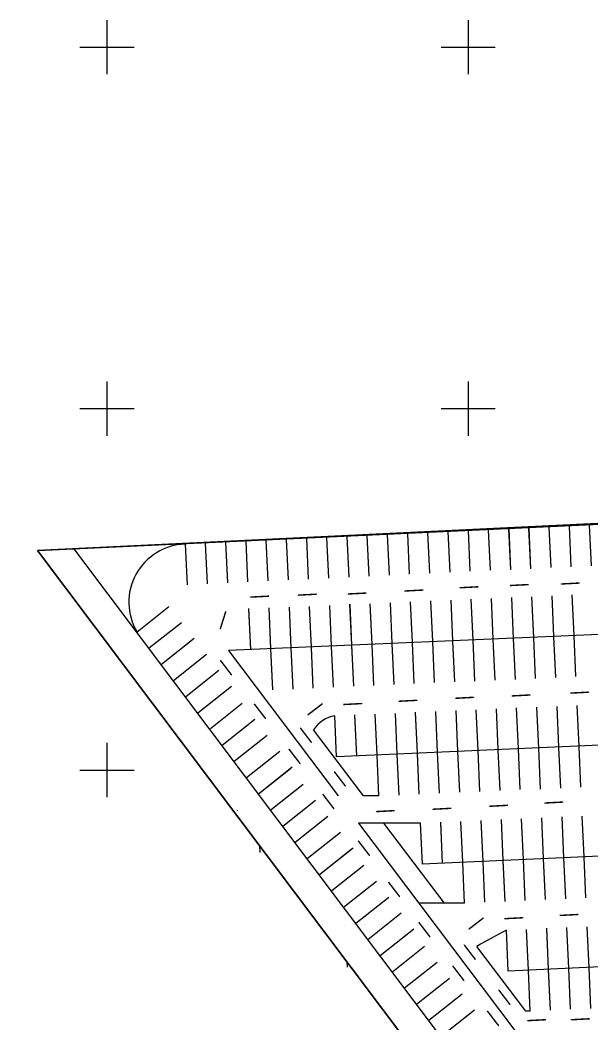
# Model space of a CAD drawing. Header units: millimetres. Extents: x 793 to 3159, y 750 to 2095.
# Drawn here: x 915 to 994.2, y 1340.8 to 1479.6 of the extents above; entities that cross this region are included whole.
import ezdxf

# ---------------------------------------------------------------- set-up
doc = ezdxf.new("R2010")
doc.units = ezdxf.units.MM
for name, color, linetype in [('A-PISOS-HATCH', 8, 'Continuous'), ('cerco de malla', 7, 'Continuous'), ('ESTACIONAMIENTO', 8, 'Continuous'), ('poligono real existente', 210, 'Continuous'), ('RETUTM01', 8, 'Continuous')]:
    doc.layers.add(name, color=color, linetype=linetype)
doc.styles.get("Standard").update_dxf_attribs({"font": 'arial.ttf'})
doc.linetypes.add('RAYACONTDIAG', pattern='A,0.8,["/",Standard,S=0.08,R=0,X=0.025,Y=-0.04],0', length=0.8)
doc.linetypes.add('RAYACONTX', pattern='A,0.8,["X",Standard,S=0.08,R=0,X=0.025,Y=-0.04],0', length=0.8)

# ---------------------------------------------------------------- blocks, each defined once
blk = doc.blocks.new('A$C6A1540C3')
at = {"layer": 'RETUTM01', "color": 8, "linetype": 'Continuous'}
for p, q in [((3.75, 7.5), (3.75, 0)), ((0, 3.75), (7.5, 3.75))]:
    blk.add_line(p, q, dxfattribs=at)

msp = doc.modelspace()

# ---------------------------------------------------------------- linework, layer by layer
at = {"layer": 'A-PISOS-HATCH'}
for p, q in [((988.21978, 1409.49691, 296.9323), (988.48752, 1403.88383, 296.98477)), ((991.0166, 1409.63031, 296.9323), (991.28437, 1404.01646, 296.98478)), ((993.81342, 1409.76372, 296.9323), (994.08123, 1404.14909, 296.98479)), ((957.4534, 1408.06416, 296.93178), (957.72159, 1402.4417, 296.98434)), ((960.25022, 1408.19757, 296.93178), (960.51845, 1402.57433, 296.98434)), ((963.04697, 1408.33255, 296.93177), (963.3153, 1402.70696, 296.98435)), ((965.84379, 1408.46595, 296.93177), (966.11216, 1402.83958, 296.98436)), ((968.64061, 1408.59936, 296.93177), (968.90902, 1402.97221, 296.98436)), ((971.43743, 1408.73277, 296.93177), (971.70588, 1403.10484, 296.98437)), ((974.23417, 1408.86775, 296.93175), (974.50273, 1403.23746, 296.98438)), ((974.23417, 1408.86775, 296.93175), (974.50195, 1403.25389, 296.98423)), ((977.03099, 1409.00115, 296.93175), (977.29881, 1403.38652, 296.98423)), ((979.82781, 1409.13456, 296.93175), (980.09566, 1403.51915, 296.98424)), ((982.62675, 1409.22358, 296.93217), (982.89512, 1403.59721, 296.98476)), ((985.42357, 1409.35699, 296.93217), (985.69198, 1403.72984, 296.98476)), ((937.87578, 1407.12795, 296.9318), (938.14359, 1401.51332, 296.98428)), ((940.6726, 1407.26136, 296.9318), (940.94045, 1401.64595, 296.98429)), ((943.46942, 1407.39477, 296.9318), (943.7373, 1401.77857, 296.9843)), ((946.26624, 1407.52817, 296.9318), (946.53416, 1401.9112, 296.98431)), ((949.06306, 1407.66158, 296.9318), (949.33102, 1402.04383, 296.98431)), ((951.85988, 1407.79498, 296.9318), (952.12787, 1402.17645, 296.98432)), ((954.65658, 1407.93075, 296.93178), (954.92473, 1402.30908, 296.98433)), ((935.64645, 1398.46607, 293.17834), (931.22746, 1394.96682, 293.23097)), ((937.38469, 1396.27095, 293.17834), (932.96508, 1392.77122, 293.23097)), ((939.12293, 1394.07583, 293.17834), (934.58802, 1390.4848, 293.23235)), ((940.82633, 1391.85313, 293.17875), (936.27384, 1388.24817, 293.23297)), ((942.56456, 1389.65802, 293.17875), (937.95701, 1386.00946, 293.23363)), ((944.3028, 1387.4629, 293.17875), (939.63828, 1383.76923, 293.2343)), ((944.05727, 1387.26848, 293.18168), (939.63828, 1383.76923, 293.2343)), ((945.79551, 1385.07336, 293.18168), (941.3759, 1381.57363, 293.23431)), ((947.53374, 1382.87824, 293.18168), (942.99884, 1379.28721, 293.23569)), ((949.23714, 1380.65554, 293.18209), (944.68466, 1377.05058, 293.23631)), ((950.97538, 1378.46043, 293.18209), (946.36783, 1374.81187, 293.23697)), ((952.71362, 1376.26531, 293.18209), (948.0491, 1372.57164, 293.23764)), ((952.46809, 1376.07089, 293.18501), (948.0491, 1372.57164, 293.23764)), ((954.20633, 1373.87577, 293.18501), (949.78672, 1370.37604, 293.23765)), ((955.94456, 1371.68065, 293.18501), (951.40966, 1368.08962, 293.23902)), ((957.64796, 1369.45795, 293.18543), (953.09547, 1365.85299, 293.23965)), ((959.3862, 1367.26284, 293.18543), (954.77865, 1363.61428, 293.2403)), ((961.12444, 1365.06772, 293.18543), (956.45992, 1361.37405, 293.24098)), ((960.87891, 1364.8733, 293.18835), (956.45992, 1361.37405, 293.24098)), ((962.61715, 1362.67818, 293.18835), (958.19754, 1359.17845, 293.24099)), ((964.35538, 1360.48306, 293.18835), (959.82047, 1356.89203, 293.24236)), ((966.05878, 1358.26036, 293.18877), (961.50629, 1354.65541, 293.24299)), ((967.79702, 1356.06525, 293.18877), (963.18947, 1352.41669, 293.24364)), ((969.53525, 1353.87013, 293.18877), (964.87073, 1350.17646, 293.24432)), ((969.28973, 1353.67571, 293.19169), (964.87073, 1350.17646, 293.24432)), ((971.02796, 1351.48059, 293.19169), (966.60836, 1347.98086, 293.24433)), ((972.7662, 1349.28547, 293.19169), (968.23129, 1345.69444, 293.2457)), ((974.4696, 1347.06277, 293.19211), (969.91711, 1343.45782, 293.24633)), ((976.20784, 1344.86766, 293.19211), (971.60028, 1341.2191, 293.24698)), ((977.94607, 1342.67254, 293.19211), (973.28155, 1338.97887, 293.24766)), ((977.70055, 1342.47812, 293.19503), (973.28155, 1338.97887, 293.24766))]:
    msp.add_line(p, q, dxfattribs=at)
at = {"layer": 'cerco de malla', "linetype": 'RAYACONTX', "ltscale": 10}
for p, q in [((917.45278, 1406.2733, 300.004), (1011.17738, 1410.77698, 298.908)), ((976.69776, 1327.5493, 298.243), (917.45278, 1406.2733, 300.004))]:
    msp.add_line(p, q, dxfattribs=at)
at = {"layer": 'Defpoints'}
for p, q in [((917.45278, 1406.2733, 293.251), (1052.29719, 1412.75288, 293.251)), ((917.45278, 1406.2733, 293.251), (1042.30929, 1412.05011, 293.251)), ((917.45278, 1406.2733, 293.251), (922.44701, 1406.51328, 293.251)), ((917.45278, 1406.2733, 293.251), (922.44743, 1406.50439, 293.251)), ((922.44701, 1406.51328, 293.251), (981.69237, 1327.78128, 293.251)), ((1033.68359, 1396.30803, 296.96918), (943.87812, 1392.42091, 296.97049)), ((943.87812, 1392.42091, 293.15312), (959.05924, 1372.30081, 293.15862)), ((962.56575, 1372.30081, 293.13295), (955.65565, 1381.45902, 293.13045)), ((1042.76116, 1381.3884, 296.82622), (958.84111, 1377.72313, 296.82713)), ((964.68992, 1372.30081, 296.77411), (962.56575, 1372.30081, 296.77411)), ((970.46364, 1368.55278, 296.73674), (961.88723, 1368.55278, 296.73674)), ((961.88723, 1368.55278, 293.15965), (983.52686, 1339.873, 293.16748)), ((973.76242, 1357.46146, 293.13701), (965.39373, 1368.55278, 293.13398)), ((1060.23141, 1366.82028, 296.68302), (970.71786, 1362.88456, 296.68376)), ((976.5667, 1357.46146, 296.63073), (970.25017, 1357.46146, 296.63073)), ((985.02025, 1342.54105, 293.14109), (978.27449, 1351.48146, 293.13864)), ((1066.51183, 1351.77442, 296.54006), (982.59276, 1348.0871, 296.54077)), ((985.64431, 1342.54105, 296.48776), (985.02025, 1342.54105, 296.48776))]:
    msp.add_line(p, q, dxfattribs=at)
for centre, radius, start, end in [((938.11362, 1399.10009, 300.63264), 8.03139, 91.6970392, 210.9733868), ((959.33043, 1379.074, 293.13045), 4.38091, 99.771682, 147.0155205), ((1003.10499, 1311.15922, 293.13864), 47.35437, 116.0080534, 121.6248334)]:
    msp.add_arc(centre, radius, start, end, dxfattribs=at)
at = {"layer": 'ESTACIONAMIENTO'}
for p, q in [((982.66944, 1409.232, 296.9323), (982.89624, 1403.56748, 296.98524)), ((985.4672, 1409.34402, 296.9323), (985.69198, 1403.72984, 296.98476)), ((983.33179, 1394.10365, 296.96968), (983.07925, 1399.73467, 297.02231)), ((986.12891, 1394.23068, 296.96969), (985.87647, 1399.85935, 297.0223)), ((988.9261, 1394.35613, 296.96969), (988.6737, 1399.98402, 297.02229)), ((991.72329, 1394.48158, 296.96969), (991.47092, 1400.10869, 297.02229)), ((952.56087, 1392.76493, 296.97006), (952.30655, 1398.43565, 297.02306)), ((952.56084, 1392.76571, 296.97007), (952.30826, 1398.39752, 297.02271)), ((955.35806, 1392.89038, 296.97006), (955.10548, 1398.52219, 297.0227)), ((955.35803, 1392.89116, 296.97007), (955.10548, 1398.52219, 297.0227)), ((958.15525, 1393.01583, 296.97006), (957.90271, 1398.64686, 297.02269)), ((960.95237, 1393.14286, 296.97008), (960.69804, 1398.81358, 297.02308)), ((960.95237, 1393.14286, 296.97008), (960.69993, 1398.77153, 297.02269)), ((963.74956, 1393.26831, 296.97008), (963.49698, 1398.90012, 297.02271)), ((966.54674, 1393.39376, 296.97008), (966.2942, 1399.02479, 297.02271)), ((969.34386, 1393.52079, 296.97009), (969.09142, 1399.14946, 297.0227)), ((972.14105, 1393.64624, 296.97009), (971.88865, 1399.27413, 297.02269)), ((974.93824, 1393.77169, 296.97009), (974.68587, 1399.3988, 297.02269)), ((977.73742, 1393.85275, 296.96968), (977.48309, 1399.52347, 297.02268)), ((980.53461, 1393.9782, 296.96968), (980.28203, 1399.61, 297.02231)), ((946.96472, 1392.55373, 296.97043), (946.71039, 1398.22445, 297.02343)), ((946.96468, 1392.5545, 296.97044), (946.7121, 1398.18631, 297.02308)), ((949.76365, 1392.64026, 296.97007), (949.50933, 1398.31098, 297.02307)), ((949.7619, 1392.67918, 296.97043), (949.50933, 1398.31098, 297.02307)), ((949.76187, 1392.67995, 296.97044), (949.50933, 1398.31098, 297.02307)), ((986.38324, 1388.55995, 296.91669), (986.1308, 1394.18862, 296.9693)), ((989.18042, 1388.6854, 296.91669), (988.92802, 1394.31329, 296.96929)), ((991.97761, 1388.81085, 296.91669), (991.72524, 1394.43797, 296.96929)), ((952.8152, 1387.09421, 296.91706), (952.56087, 1392.76493, 296.97006)), ((955.61239, 1387.21966, 296.91706), (955.35981, 1392.85147, 296.9697)), ((958.40957, 1387.34511, 296.91706), (958.15703, 1392.97614, 296.96969)), ((961.20669, 1387.47214, 296.91708), (960.95237, 1393.14286, 296.97008)), ((961.20669, 1387.47214, 296.91708), (960.95425, 1393.10081, 296.96969)), ((964.00388, 1387.59759, 296.91708), (963.7513, 1393.22939, 296.96971)), ((966.80107, 1387.72304, 296.91708), (966.54852, 1393.35406, 296.96971)), ((969.59819, 1387.85007, 296.91709), (969.34575, 1393.47874, 296.9697)), ((972.39537, 1387.97552, 296.91709), (972.14297, 1393.60341, 296.96969)), ((975.19256, 1388.10097, 296.91709), (974.94019, 1393.72808, 296.96969)), ((977.99174, 1388.18203, 296.91668), (977.73742, 1393.85275, 296.96968)), ((980.78893, 1388.30748, 296.91668), (980.53635, 1393.93928, 296.96931)), ((983.58612, 1388.43293, 296.91668), (983.33357, 1394.06395, 296.96931)), ((950.01801, 1386.96876, 296.91706), (949.76368, 1392.63948, 296.97006)), ((952.8152, 1387.09421, 296.91706), (952.56262, 1392.72602, 296.9697)), ((984.01581, 1378.85206, 296.82713), (983.76344, 1384.47917, 296.87973)), ((986.81499, 1378.93312, 296.82672), (986.56066, 1384.60384, 296.87972)), ((989.61217, 1379.05857, 296.82672), (989.3596, 1384.69037, 296.87935)), ((992.40936, 1379.18402, 296.82672), (992.15682, 1384.81505, 296.87935)), ((958.84122, 1377.72063, 296.82711), (958.58689, 1383.39135, 296.88011)), ((961.63844, 1377.8453, 296.8271), (961.38412, 1383.51602, 296.8801)), ((961.63841, 1377.84608, 296.82711), (961.38583, 1383.47789, 296.87975)), ((964.43563, 1377.97075, 296.8271), (964.18305, 1383.60256, 296.87974)), ((964.4356, 1377.97153, 296.82711), (964.18305, 1383.60256, 296.87974)), ((967.23282, 1378.0962, 296.8271), (966.98027, 1383.72723, 296.87973)), ((970.02994, 1378.22323, 296.82712), (969.77561, 1383.89395, 296.88012)), ((970.02994, 1378.22323, 296.82712), (969.7775, 1383.8519, 296.87973)), ((972.82712, 1378.34868, 296.82712), (972.57455, 1383.98049, 296.87975)), ((975.62431, 1378.47413, 296.82712), (975.37177, 1384.10516, 296.87975)), ((978.42143, 1378.60116, 296.82713), (978.16899, 1384.22983, 296.87974)), ((981.21862, 1378.72661, 296.82713), (980.96622, 1384.3545, 296.87973)), ((987.06931, 1373.2624, 296.77372), (986.81499, 1378.93312, 296.82672)), ((989.8665, 1373.38785, 296.77372), (989.61392, 1379.01965, 296.82635)), ((992.66369, 1373.5133, 296.77372), (992.41114, 1379.14432, 296.82635)), ((964.68995, 1372.30003, 296.7741), (964.43738, 1377.93184, 296.82674)), ((964.68992, 1372.30081, 296.77411), (964.43738, 1377.93184, 296.82674)), ((967.48714, 1372.42548, 296.7741), (967.2346, 1378.05651, 296.82673)), ((970.28426, 1372.55251, 296.77412), (970.02994, 1378.22323, 296.82712)), ((970.28426, 1372.55251, 296.77412), (970.03182, 1378.18118, 296.82673)), ((973.08145, 1372.67796, 296.77412), (972.82887, 1378.30976, 296.82675)), ((975.87864, 1372.80341, 296.77412), (975.62609, 1378.43443, 296.82675)), ((978.67575, 1372.93044, 296.77413), (978.42332, 1378.55911, 296.82674)), ((981.47294, 1373.05589, 296.77413), (981.22054, 1378.68378, 296.82673)), ((984.27013, 1373.18134, 296.77413), (984.01776, 1378.80845, 296.82673)), ((945.12298, 1370.25124, 296.88983), (945.1221, 1370.26733, 296.88998)), ((987.50106, 1363.63556, 296.68374), (987.24852, 1369.26659, 296.73637)), ((990.29818, 1363.76259, 296.68376), (990.04574, 1369.39126, 296.73637)), ((993.09537, 1363.88804, 296.68376), (992.84296, 1369.51593, 296.73636)), ((970.71797, 1362.88206, 296.68374), (970.46364, 1368.55278, 296.73674)), ((973.51519, 1363.00673, 296.68373), (973.26087, 1368.67745, 296.73673)), ((973.51516, 1363.00751, 296.68374), (973.26258, 1368.63932, 296.73637)), ((976.31238, 1363.13218, 296.68373), (976.0598, 1368.76399, 296.73637)), ((976.31234, 1363.13296, 296.68374), (976.0598, 1368.76399, 296.73637)), ((979.10957, 1363.25763, 296.68373), (978.85702, 1368.88866, 296.73636)), ((981.90668, 1363.38466, 296.68374), (981.65236, 1369.05538, 296.73674)), ((981.90668, 1363.38466, 296.68374), (981.65425, 1369.01333, 296.73635)), ((984.70387, 1363.51011, 296.68374), (984.45129, 1369.14192, 296.73638)), ((948.25583, 1364.49625, 297.11121), (948.20571, 1365.40918, 297.11975)), ((990.5525, 1358.09187, 296.63076), (990.30006, 1363.72054, 296.68337)), ((993.34969, 1358.21732, 296.63076), (993.09729, 1363.84521, 296.68336)), ((976.5667, 1357.46146, 296.63073), (976.31412, 1363.09327, 296.68337)), ((979.36389, 1357.58691, 296.63073), (979.11135, 1363.21794, 296.68336)), ((982.16101, 1357.71394, 296.63074), (981.90668, 1363.38466, 296.68374)), ((982.16101, 1357.71394, 296.63074), (981.90857, 1363.34261, 296.68335)), ((984.9582, 1357.83939, 296.63074), (984.70562, 1363.4712, 296.68338)), ((987.75539, 1357.96484, 296.63074), (987.50284, 1363.59587, 296.68337)), ((959.99531, 1354.41358, 296.88871), (959.99529, 1354.41392, 296.88872)), ((962.82052, 1354.53927, 297.16423), (962.82043, 1354.54084, 297.16425)), ((988.1871, 1348.3388, 296.54078), (987.93278, 1354.00952, 296.59378)), ((988.1871, 1348.3388, 296.54078), (987.93466, 1353.96747, 296.59338)), ((990.98429, 1348.46425, 296.54078), (990.73171, 1354.09606, 296.59341)), ((993.78148, 1348.5897, 296.54078), (993.52893, 1354.22073, 296.59341)), ((982.59279, 1348.08632, 296.54076), (982.34022, 1353.71813, 296.5934)), ((982.59276, 1348.0871, 296.54077), (982.34022, 1353.71813, 296.5934)), ((985.38998, 1348.21177, 296.54076), (985.13744, 1353.8428, 296.59339)), ((960.34257, 1348.59677, 297.1101), (960.30199, 1349.33579, 297.11701)), ((988.44143, 1342.66808, 296.48778), (988.1871, 1348.3388, 296.54078)), ((991.23861, 1342.79353, 296.48778), (990.98603, 1348.42534, 296.54041)), ((994.0358, 1342.91898, 296.48778), (993.78326, 1348.55001, 296.54041)), ((985.64431, 1342.54105, 296.48776), (985.39176, 1348.17208, 296.54039)), ((988.44143, 1342.66808, 296.48778), (988.18899, 1348.29675, 296.54038))]:
    msp.add_line(p, q, dxfattribs=at)
for points in [[(978.46517, 1401.23679, 0.2, 0.2, 0), (976.18874, 1401.11705, 0.5, 0, 0), (975.79805, 1401.09537, 0, 0, 0)], [(985.43339, 1401.54314, 0.2, 0.2, 0), (983.15696, 1401.42341, 0.5, 0, 0), (982.76627, 1401.40172, 0, 0, 0)], [(992.49823, 1401.75601, 0.2, 0.2, 0), (990.2218, 1401.63627, 0.5, 0, 0), (989.83112, 1401.61459, 0, 0, 0)], [(949.48374, 1399.94268, 0.2, 0.2, 0), (947.20731, 1399.82294, 0.5, 0, 0), (946.81663, 1399.80126, 0, 0, 0)], [(956.08339, 1400.21245, 0.2, 0.2, 0), (953.80695, 1400.09271, 0.5, 0, 0), (953.41627, 1400.07103, 0, 0, 0)], [(962.9817, 1400.37206, 0.2, 0.2, 0), (960.70526, 1400.25233, 0.5, 0, 0), (960.31458, 1400.23064, 0, 0, 0)], [(970.83187, 1400.78657, 0.2, 0.2, 0), (968.55544, 1400.66683, 0.5, 0, 0), (968.16476, 1400.64514, 0, 0, 0)], [(943.51341, 1397.84536, 0.2, 0.2, 0), (942.82618, 1395.67184, 0.5, 0, 0), (942.7093, 1395.29842, 0, 0, 0)], [(942.74284, 1391.07861, 0.2, 0.2, 0), (944.13135, 1389.2707, 0.5, 0, 0), (944.37059, 1388.96107, 0, 0, 0)], [(975.27161, 1385.81312, 0.2, 0.2, 0), (977.54804, 1385.93285, 0.5, 0, 0), (977.93872, 1385.95454, 0, 0, 0)], [(983.09127, 1386.13612, 0.2, 0.2, 0), (985.3677, 1386.25586, 0.5, 0, 0), (985.75839, 1386.27755, 0, 0, 0)], [(991.18566, 1386.52639, 0.2, 0.2, 0), (993.4621, 1386.64612, 0.5, 0, 0), (993.85278, 1386.66781, 0, 0, 0)], [(947.43892, 1385.04398, 0.2, 0.2, 0), (948.82743, 1383.23607, 0.5, 0, 0), (949.06667, 1382.92644, 0, 0, 0)], [(954.82888, 1383.48241, 0.2, 0.2, 0), (956.63678, 1384.87092, 0.5, 0, 0), (956.94641, 1385.11015, 0, 0, 0)], [(959.78813, 1384.94839, 0.2, 0.2, 0), (962.06457, 1385.06813, 0.5, 0, 0), (962.45525, 1385.08981, 0, 0, 0)], [(967.42143, 1385.39861, 0.2, 0.2, 0), (969.69786, 1385.51835, 0.5, 0, 0), (970.08854, 1385.54004, 0, 0, 0)], [(955.39238, 1379.6673, 0.2, 0.2, 0), (954.00387, 1381.4752, 0.5, 0, 0), (953.76463, 1381.78483, 0, 0, 0)], [(952.22845, 1378.8104, 0.2, 0.2, 0), (953.61697, 1377.0025, 0.5, 0, 0), (953.8562, 1376.69287, 0, 0, 0)], [(960.08846, 1373.63267, 0.2, 0.2, 0), (958.69995, 1375.44057, 0.5, 0, 0), (958.46071, 1375.7502, 0, 0, 0)], [(956.92531, 1372.55013, 0.2, 0.2, 0), (958.31382, 1370.74222, 0.5, 0, 0), (958.55305, 1370.43259, 0, 0, 0)], [(974.71895, 1370.59538, 0.2, 0.2, 0), (972.44251, 1370.47565, 0.5, 0, 0), (972.05183, 1370.45396, 0, 0, 0)], [(982.56912, 1371.00989, 0.2, 0.2, 0), (980.29269, 1370.89015, 0.5, 0, 0), (979.90201, 1370.86846, 0, 0, 0)], [(990.20242, 1371.46011, 0.2, 0.2, 0), (987.92599, 1371.34037, 0.5, 0, 0), (987.5353, 1371.31869, 0, 0, 0)], [(966.89928, 1370.27238, 0.2, 0.2, 0), (964.62285, 1370.15264, 0.5, 0, 0), (964.23217, 1370.13095, 0, 0, 0)], [(961.83324, 1366.10158, 0.2, 0.2, 0), (963.22175, 1364.29368, 0.5, 0, 0), (963.46098, 1363.98405, 0, 0, 0)], [(966.01165, 1360.40086, 0.2, 0.2, 0), (967.40016, 1358.59295, 0.5, 0, 0), (967.63939, 1358.28333, 0, 0, 0)], [(977.11972, 1353.85584, 0.2, 0.2, 0), (978.92763, 1355.24435, 0.5, 0, 0), (979.23726, 1355.48358, 0, 0, 0)], [(982.07898, 1355.32181, 0.2, 0.2, 0), (984.35541, 1355.44155, 0.5, 0, 0), (984.74609, 1355.46324, 0, 0, 0)], [(989.71227, 1355.77204, 0.2, 0.2, 0), (991.98871, 1355.89178, 0.5, 0, 0), (992.37939, 1355.91346, 0, 0, 0)], [(970.21234, 1354.83272, 0.2, 0.2, 0), (971.60085, 1353.02482, 0.5, 0, 0), (971.84009, 1352.71519, 0, 0, 0)], [(978.07235, 1349.65499, 0.2, 0.2, 0), (976.68383, 1351.46289, 0.5, 0, 0), (976.4446, 1351.77252, 0, 0, 0)], [(974.90842, 1348.79809, 0.2, 0.2, 0), (976.29693, 1346.99019, 0.5, 0, 0), (976.53617, 1346.68056, 0, 0, 0)], [(982.86188, 1343.42141, 0.2, 0.2, 0), (981.47337, 1345.22932, 0.5, 0, 0), (981.23413, 1345.53895, 0, 0, 0)], [(979.69795, 1342.56452, 0.2, 0.2, 0), (981.08647, 1340.75661, 0.5, 0, 0), (981.3257, 1340.44698, 0, 0, 0)], [(987.84215, 1341.35172, 0.2, 0.2, 0), (985.56571, 1341.23198, 0.5, 0, 0), (985.17503, 1341.2103, 0, 0, 0)], [(993.86444, 1341.4802, 0.2, 0.2, 0), (991.588, 1341.36046, 0.5, 0, 0), (991.19732, 1341.33878, 0, 0, 0)]]:
    msp.add_lwpolyline(points, format="xyseb", dxfattribs=at)
at = {"layer": 'poligono real existente', "linetype": 'RAYACONTDIAG', "elevation": 293.251}
msp.add_lwpolyline([(1369.33465, 1426.06132), (1255.57285, 1420.9017), (1202.17198, 1418.58763), (1011.17738, 1410.77698), (917.45278, 1406.2733), (976.69776, 1327.5493), (915.03327, 1324.68525), (960.96143, 1264.06909), (979.67277, 1239.20305), (1021.60152, 1183.08387), (1047.83437, 1149.10084), (1055.37166, 1138.42562), (1109.5674, 1067.16951)], dxfattribs=at)

# ---------------------------------------------------------------- block references
at = {"layer": 'poligono real existente'}
for p in [(923.30715, 1472.1269), (973.30715, 1472.1269), (923.30715, 1422.1269), (973.30715, 1422.1269), (923.30715, 1372.1269), (923.30715, 1372.1269)]:
    msp.add_blockref('A$C6A1540C3', p, dxfattribs=at)

doc.saveas('drawing.dxf')
